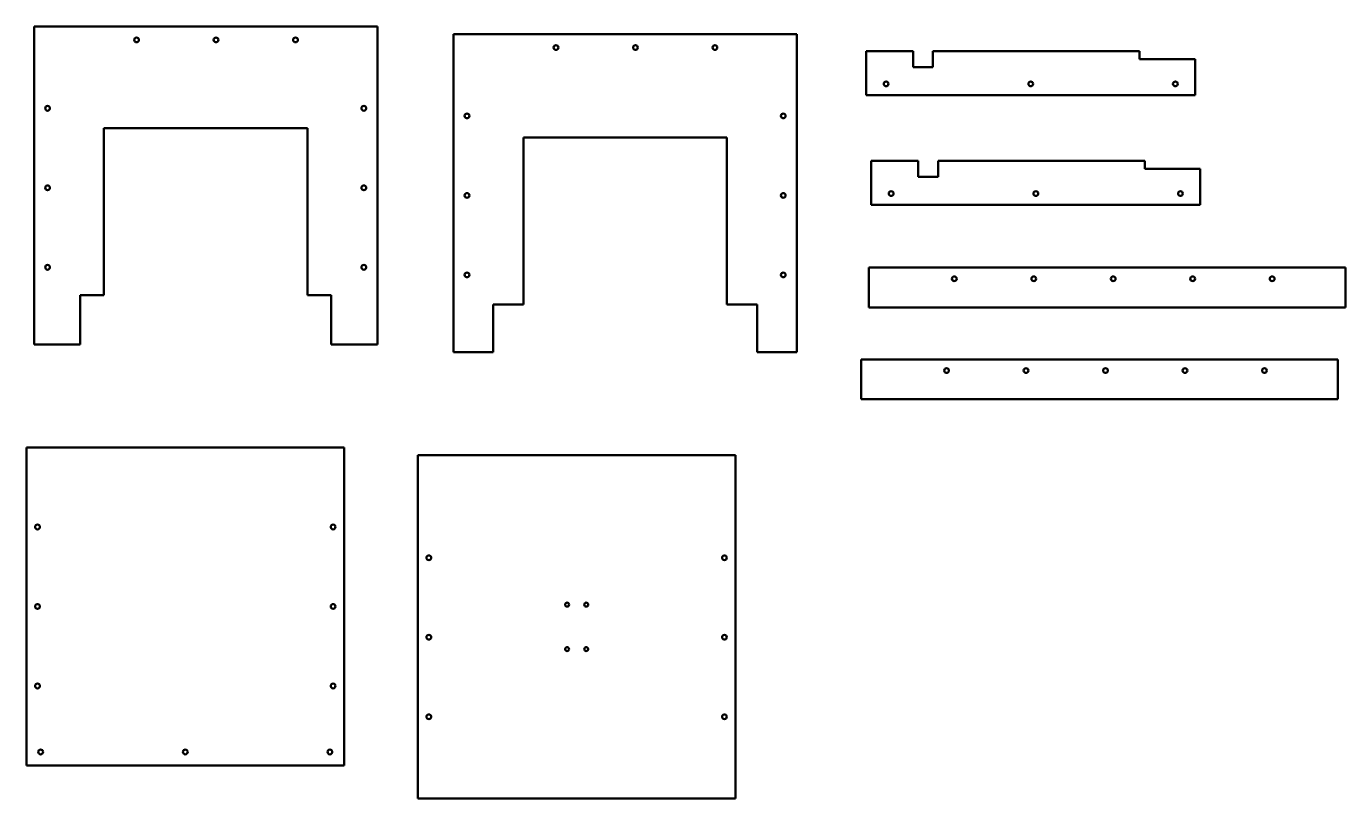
# Model space of a CAD drawing. Header units: millimetres. Extents: x 141 to 1801, y 545 to 1516.
import ezdxf

# ---------------------------------------------------------------- set-up
doc = ezdxf.new("R2010")
doc.units = ezdxf.units.MM
doc.header["$LTSCALE"] = 2
doc.layers.add('Visible (ISO)', color=7, linetype='Continuous', lineweight=50)

msp = doc.modelspace()

# ---------------------------------------------------------------- linework, layer by layer
at = {"layer": 'Visible (ISO)'}
for p, q in [((582.6, 1516), (150.6, 1516)), ((150.6, 1516), (150.6, 1116)), ((582.6, 1116), (582.6, 1516)), ((1110.4, 1506.4), (678.4, 1506.4)), ((678.4, 1506.4), (678.4, 1106.4)), ((1110.4, 1106.4), (1110.4, 1506.4)), ((1256.8, 1484.7), (1197.8, 1484.7)), ((1197.8, 1484.7), (1197.8, 1429.7)), ((1256.8, 1464.7), (1256.8, 1484.7)), ((1541.8, 1484.7), (1281.8, 1484.7)), ((1281.8, 1484.7), (1281.8, 1464.7)), ((1541.8, 1474.7), (1541.8, 1484.7)), ((1281.8, 1464.7), (1256.8, 1464.7)), ((1611.8, 1474.7), (1541.8, 1474.7)), ((1611.8, 1429.7), (1611.8, 1474.7)), ((1197.8, 1429.7), (1611.8, 1429.7)), ((238.6, 1388), (494.6, 1388)), ((238.6, 1178), (238.6, 1388)), ((494.6, 1388), (494.6, 1178)), ((766.4, 1166.4), (766.4, 1376.4)), ((766.4, 1376.4), (1022.4, 1376.4)), ((1022.4, 1376.4), (1022.4, 1166.4)), ((1263.2, 1346.7), (1204.2, 1346.7)), ((1204.2, 1346.7), (1204.2, 1291.7)), ((1263.2, 1326.7), (1263.2, 1346.7)), ((1548.2, 1346.7), (1288.2, 1346.7)), ((1288.2, 1346.7), (1288.2, 1326.7)), ((1548.2, 1336.7), (1548.2, 1346.7)), ((1618.2, 1336.7), (1548.2, 1336.7)), ((1618.2, 1291.7), (1618.2, 1336.7)), ((1288.2, 1326.7), (1263.2, 1326.7)), ((1204.2, 1291.7), (1618.2, 1291.7)), ((1201.1, 1162.6), (1201.1, 1212.6)), ((1201.1, 1212.6), (1801.1, 1212.6)), ((1801.1, 1212.6), (1801.1, 1162.6)), ((208.6, 1116), (208.6, 1178)), ((208.6, 1178), (238.6, 1178)), ((494.6, 1178), (524.6, 1178)), ((524.6, 1178), (524.6, 1116)), ((728.4, 1106.4), (728.4, 1166.4)), ((728.4, 1166.4), (766.4, 1166.4)), ((1022.4, 1166.4), (1060.4, 1166.4)), ((1060.4, 1166.4), (1060.4, 1106.4)), ((1801.1, 1162.6), (1201.1, 1162.6)), ((150.6, 1116), (208.6, 1116)), ((524.6, 1116), (582.6, 1116)), ((678.4, 1106.4), (728.4, 1106.4)), ((1060.4, 1106.4), (1110.4, 1106.4)), ((1191.4, 1047.1), (1191.4, 1097.1)), ((1191.4, 1097.1), (1791.4, 1097.1)), ((1791.4, 1097.1), (1791.4, 1047.1)), ((1791.4, 1047.1), (1191.4, 1047.1)), ((540.9, 986.4), (140.9, 986.4)), ((140.9, 986.4), (140.9, 586.4)), ((540.9, 586.4), (540.9, 986.4)), ((633.4, 976.7), (633.4, 544.7)), ((1033.4, 976.7), (633.4, 976.7)), ((1033.4, 544.7), (1033.4, 976.7)), ((140.9, 586.4), (540.9, 586.4)), ((633.4, 544.7), (1033.4, 544.7))]:
    msp.add_line(p, q, dxfattribs=at)
for centre, radius in [((279.6, 1499), 3), ((379.6, 1499), 3), ((479.6, 1499), 3), ((807.4, 1489.4), 3), ((907.4, 1489.4), 3), ((1007.4, 1489.4), 3), ((1222.8, 1443.7), 3), ((1404.8, 1443.7), 3), ((1586.8, 1443.7), 3), ((167.6, 1413), 3), ((565.6, 1413), 3), ((695.4, 1403.4), 3), ((1093.4, 1403.4), 3), ((167.6, 1313), 3), ((565.6, 1313), 3), ((695.4, 1303.4), 3), ((1093.4, 1303.4), 3), ((1229.2, 1305.7), 3), ((1411.2, 1305.7), 3), ((1593.2, 1305.7), 3), ((167.6, 1213), 3), ((565.6, 1213), 3), ((695.4, 1203.4), 3), ((1093.4, 1203.4), 3), ((1308.6, 1198.6), 3), ((1408.6, 1198.6), 3), ((1508.6, 1198.6), 3), ((1608.6, 1198.6), 3), ((1708.6, 1198.6), 3), ((1298.9, 1083.1), 3), ((1398.9, 1083.1), 3), ((1498.9, 1083.1), 3), ((1598.9, 1083.1), 3), ((1698.9, 1083.1), 3), ((154.9, 886.4), 3), ((526.9, 886.4), 3), ((647.4, 847.7), 3), ((1019.4, 847.7), 3), ((154.9, 786.4), 3), ((526.9, 786.4), 3), ((821.4, 788.7), 2.5), ((845.4, 788.7), 2.5), ((647.4, 747.7), 3), ((1019.4, 747.7), 3), ((821.4, 732.7), 2.5), ((845.4, 732.7), 2.5), ((154.9, 686.4), 3), ((526.9, 686.4), 3), ((647.4, 647.7), 3), ((1019.4, 647.7), 3), ((158.9, 603.4), 3), ((340.9, 603.4), 3), ((522.9, 603.4), 3)]:
    msp.add_circle(centre, radius, dxfattribs=at)

doc.saveas('drawing.dxf')
